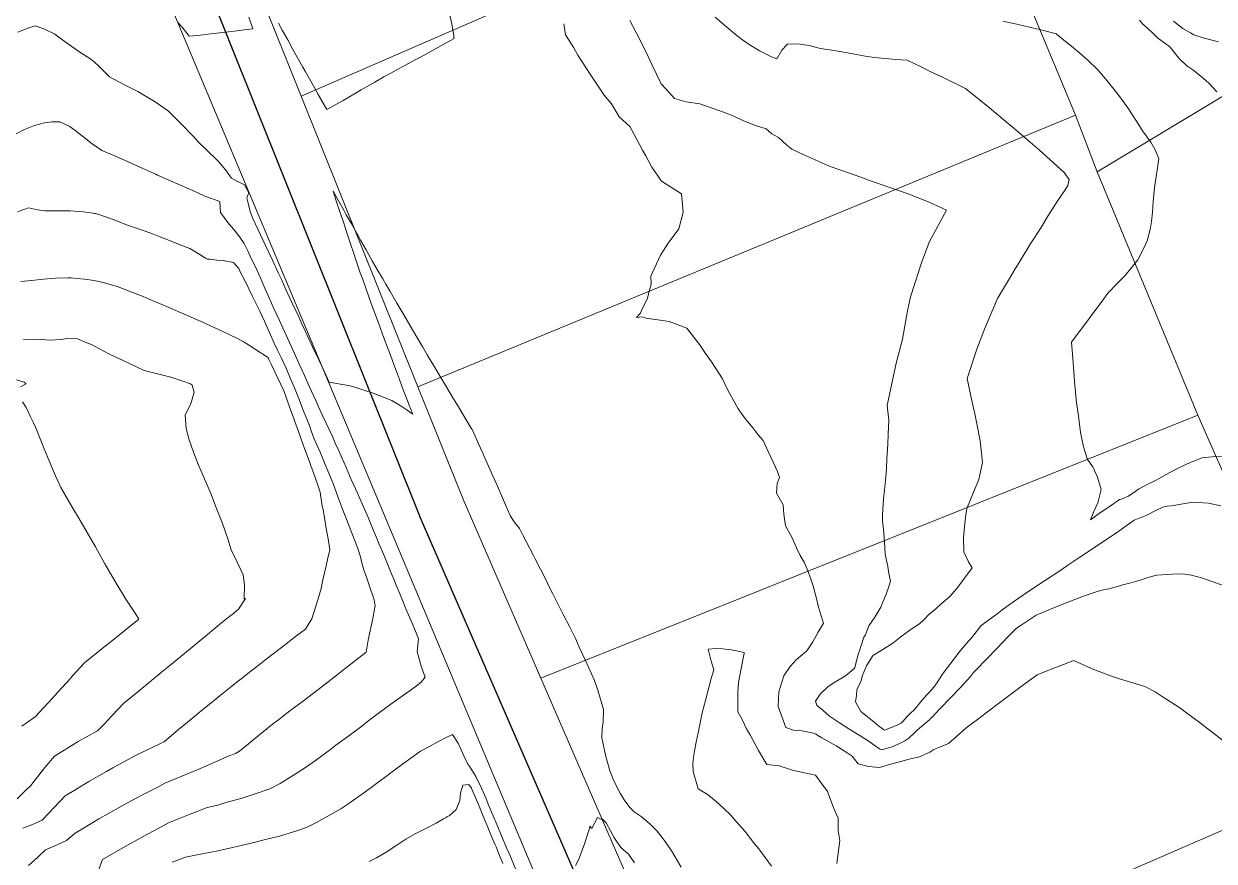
# Model space of a CAD drawing. Header units: inches. Extents: x 11351264 to 11356330, y 6702313 to 6706468.
# Drawn here: x 11352078.2 to 11352467.3, y 6704153.8 to 6704427.4 of the extents above; entities that cross this region are included whole.
import ezdxf

# ---------------------------------------------------------------- set-up
doc = ezdxf.new("R2010")
doc.units = ezdxf.units.IN
doc.header["$MEASUREMENT"] = 0
doc.layers.add('Shumate_Contours_clip1', color=7, linetype='Continuous', lineweight=0)
doc.layers.add('Shumate_Parcels_clip1', color=7, linetype='Continuous', lineweight=0)
doc.layers.add('Shumate_Streets_clip1', color=7, linetype='Continuous')

msp = doc.modelspace()

# ---------------------------------------------------------------- linework, layer by layer
at = {"layer": 'Shumate_Contours_clip1'}
for points, elevation in [([(11352217.27, 6704431.33), (11352218.08, 6704427.33), (11352218.75, 6704423.61), (11352218.8, 6704423.23), (11352218.78, 6704423.2), (11352218.75, 6704423.16), (11352218.93, 6704422.63), (11352217.65, 6704421.92), (11352215.68, 6704420.83), (11352213.73, 6704419.75), (11352211.79, 6704418.68), (11352209.83, 6704417.6), (11352207.9, 6704416.54), (11352205.95, 6704415.47), (11352203.98, 6704414.4), (11352200.74, 6704412.7), (11352198.15, 6704411.32), (11352195.91, 6704410.05), (11352192.95, 6704408.38), (11352188.43, 6704405.77), (11352186.26, 6704404.52), (11352182.55, 6704402.39), (11352177.3, 6704399.39), (11352174.47, 6704404.33), (11352172.85, 6704407.15), (11352170.72, 6704410.9), (11352170.17, 6704411.91), (11352169.46, 6704413.22), (11352166.19, 6704419.05), (11352164.46, 6704422.15), (11352162.7, 6704425.27), (11352161.51, 6704427.61)], 1430), ([(11352293.12, 6704151.78), (11352291.67, 6704154.21), (11352290.11, 6704156.87), (11352287.83, 6704160.24), (11352285.2, 6704163.62), (11352282.87, 6704165.95), (11352280, 6704168.4), (11352277.77, 6704169.86), (11352276.25, 6704171.27), (11352274.42, 6704173.88), (11352273.1, 6704175.97), (11352271.06, 6704179.99), (11352269.78, 6704183.32), (11352268.4, 6704188.43), (11352267.1, 6704194.04), (11352267.21, 6704197.09), (11352267.56, 6704199.23), (11352267.64, 6704203.29), (11352265.89, 6704209.62), (11352264.76, 6704212.78), (11352263.81, 6704215.03), (11352262.84, 6704217.15), (11352261.77, 6704219.35), (11352260.81, 6704221.46), (11352259.79, 6704223.7), (11352258.55, 6704226.54), (11352256.56, 6704230.48), (11352254.55, 6704234.43), (11352251.14, 6704241.14), (11352250.31, 6704242.82), (11352249.43, 6704244.61), (11352248.27, 6704246.89), (11352247.12, 6704249.16), (11352245.36, 6704252.57), (11352244.8, 6704253.68), (11352243.62, 6704255.96), (11352242.43, 6704258.24), (11352241.24, 6704260.51), (11352240.2, 6704262.48), (11352240.01, 6704262.77), (11352238.71, 6704264.36), (11352237.49, 6704266.22), (11352237.24, 6704266.69), (11352235.7, 6704270.24), (11352234.15, 6704273.79), (11352232.59, 6704277.34), (11352231.33, 6704280.18), (11352231.13, 6704280.63), (11352229.71, 6704283.82), (11352228.13, 6704287.36), (11352227.94, 6704287.73), (11352226.53, 6704290.9), (11352224.95, 6704294.44), (11352224.73, 6704294.83), (11352224.46, 6704295.29), (11352222.81, 6704298.02), (11352220.58, 6704301.7), (11352218.35, 6704305.38), (11352216.13, 6704309.07), (11352215.24, 6704310.56), (11352212.89, 6704314.56), (11352210.1, 6704319.24), (11352208.64, 6704321.69), (11352206.34, 6704325.58), (11352204.38, 6704328.93), (11352202.43, 6704332.28), (11352200.19, 6704336.08), (11352197.96, 6704339.89), (11352196.58, 6704342.27), (11352195.55, 6704344.06), (11352193.7, 6704347.1), (11352192.2, 6704349.72), (11352190.1, 6704353.5), (11352188.3, 6704356.7), (11352187.14, 6704358.75), (11352186.16, 6704360.49), (11352185.18, 6704362.23), (11352183.6, 6704365.03), (11352182.77, 6704366.47), (11352181.03, 6704369.58), (11352179.3, 6704372.69), (11352179.26, 6704372.75), (11352179.28, 6704372.69), (11352180.36, 6704369.5), (11352181.44, 6704366.3), (11352181.96, 6704364.72), (11352182.78, 6704362.27), (11352183.94, 6704358.8), (11352185.13, 6704355.17), (11352185.86, 6704352.97), (11352186.85, 6704350), (11352188.18, 6704346.05), (11352188.99, 6704343.83), (11352189.88, 6704341.38), (11352191.01, 6704338.16), (11352192.24, 6704334.81), (11352193.15, 6704332.31), (11352194.76, 6704327.81), (11352195.87, 6704324.82), (11352197.26, 6704321.11), (11352198.14, 6704318.77), (11352199.02, 6704316.43), (11352200.34, 6704312.94), (11352200.98, 6704311.19), (11352201.83, 6704308.96), (11352202.67, 6704306.74), (11352203.52, 6704304.51), (11352204.29, 6704302.5), (11352204.38, 6704302.28), (11352205.32, 6704299.82), (11352203.2, 6704301.32), (11352201.19, 6704302.65), (11352198.54, 6704304.27), (11352194.41, 6704305.99), (11352192.39, 6704306.68), (11352189.36, 6704307.67), (11352187.43, 6704308.34), (11352184.91, 6704309.06), (11352178.06, 6704310.33), (11352176.38, 6704313.88), (11352174.6, 6704317.65), (11352172.62, 6704321.85), (11352172.08, 6704323), (11352171.43, 6704324.44), (11352170.17, 6704327.11), (11352169.03, 6704329.56), (11352168.07, 6704331.6), (11352165.97, 6704336.09), (11352163.88, 6704340.58), (11352163.17, 6704342.12), (11352162.39, 6704343.84), (11352161.39, 6704345.98), (11352159.45, 6704350.15), (11352157.21, 6704354.95), (11352154.68, 6704360.31), (11352153.07, 6704363.74), (11352152.16, 6704366.11), (11352151.51, 6704368.78), (11352151.13, 6704370.56), (11352151.81, 6704372.19), (11352150.39, 6704374.78), (11352148.13, 6704375.87), (11352148.02, 6704375.9), (11352146.06, 6704377.01), (11352144.11, 6704379.73), (11352141.81, 6704382.45), (11352137.71, 6704386.46), (11352135.46, 6704388.6), (11352133.68, 6704390.62), (11352129.43, 6704394.9), (11352125.48, 6704398.83), (11352121.11, 6704401.91), (11352115.54, 6704405.3), (11352110.86, 6704407.6), (11352106.19, 6704410.11), (11352104.16, 6704412.15), (11352102.4, 6704413.85), (11352100.48, 6704415.68), (11352096.24, 6704418.34), (11352093.15, 6704420.53), (11352090.99, 6704422), (11352088.38, 6704423.96), (11352084.74, 6704425.71), (11352081.92, 6704426.76), (11352079.86, 6704426.05), (11352076.22, 6704424.71)], 1428), ([(11352151.79, 6704429.62), (11352153.02, 6704425.78), (11352150.21, 6704425.43), (11352147.84, 6704425.13), (11352144.27, 6704424.69), (11352138.38, 6704423.98), (11352135.14, 6704423.61), (11352132.22, 6704423.36), (11352129.97, 6704426.34), (11352128.57, 6704427.79)], 1430), ([(11352254.75, 6704427.4), (11352255.32, 6704423.82), (11352257.98, 6704419.58), (11352259.34, 6704417.16), (11352263.33, 6704410.9), (11352267.9, 6704404.09), (11352270.27, 6704401.22), (11352272.8, 6704397.01), (11352276.34, 6704393.85), (11352277.61, 6704391.44), (11352280.43, 6704386.11), (11352281.52, 6704384.24), (11352283.51, 6704380.54), (11352286.67, 6704375.96), (11352293.19, 6704371.81), (11352293.74, 6704365.84), (11352292.27, 6704360.41), (11352288.87, 6704355.74), (11352286.34, 6704351.81), (11352283.16, 6704344.96), (11352283.3, 6704342.36), (11352282.64, 6704339.9), (11352281.93, 6704337.44), (11352280.35, 6704334.28), (11352279.84, 6704332.81), (11352278.46, 6704331.46), (11352280.42, 6704331.6), (11352281.5, 6704331.2), (11352286.94, 6704330.47), (11352289.11, 6704330.08), (11352291.78, 6704329.18), (11352294.91, 6704327.96), (11352299.11, 6704322.57), (11352301.07, 6704319.67), (11352303.02, 6704316.93), (11352306.6, 6704311.41), (11352308.38, 6704307.64), (11352311.58, 6704301.76), (11352313.2, 6704299.46), (11352314.89, 6704297.34), (11352316.58, 6704295.25), (11352317.95, 6704293.57), (11352318.25, 6704293.08), (11352319.84, 6704291.25), (11352321.5, 6704287.7), (11352323.27, 6704283.93), (11352324.53, 6704281.09), (11352325.22, 6704279.18), (11352324.49, 6704277.19), (11352324.28, 6704274), (11352326.44, 6704270.21), (11352326.66, 6704267.18), (11352327.19, 6704263.41), (11352329.31, 6704259.46), (11352330.75, 6704256.16), (11352331.99, 6704253.69), (11352333.24, 6704251.51), (11352334.54, 6704248.48), (11352336.13, 6704244.03), (11352337.22, 6704240.1), (11352338, 6704236.81), (11352338.64, 6704234.65), (11352339.62, 6704231.57), (11352337.96, 6704228.82), (11352337.78, 6704228.51), (11352337.75, 6704228.42), (11352336.16, 6704225.43), (11352334.14, 6704222.49), (11352332.08, 6704220.73), (11352330.72, 6704219.52), (11352328.72, 6704217.35), (11352326.62, 6704214.33), (11352325.03, 6704209.09), (11352324.76, 6704204.35), (11352327.27, 6704197.43), (11352329.77, 6704196.56), (11352332.63, 6704196.4), (11352336.37, 6704195.56), (11352337.23, 6704195.24), (11352337.78, 6704194.84), (11352339.1, 6704194.05), (11352343.76, 6704191.46), (11352346.39, 6704189.88), (11352348.99, 6704188.11), (11352350.93, 6704185.57), (11352354.34, 6704184.71), (11352357.92, 6704184.41), (11352361.18, 6704185.32), (11352364.84, 6704186.34), (11352367.55, 6704187.11), (11352371.03, 6704187.91), (11352374.33, 6704189.45), (11352375.69, 6704190.22), (11352377.84, 6704191.09), (11352380.51, 6704192.28), (11352383.03, 6704194.55), (11352386.28, 6704197.38), (11352389.89, 6704200.06), (11352392.73, 6704202.23), (11352397.71, 6704205.96), (11352405.48, 6704211.88), (11352409.42, 6704214.69), (11352414.59, 6704216.78), (11352418.96, 6704218.42), (11352421.3, 6704219.3), (11352427.93, 6704216.42), (11352433.74, 6704214.24), (11352436.67, 6704213.28), (11352440.72, 6704212.03), (11352444.67, 6704210.84), (11352448, 6704209.12), (11352450.67, 6704207.38), (11352455.71, 6704204.1), (11352462.86, 6704198.89), (11352471.46, 6704192.28)], 1428), ([(11352276.33, 6704428.53), (11352278.33, 6704424.56), (11352281.65, 6704418.16), (11352283.58, 6704413.89), (11352285.03, 6704410.9), (11352286.53, 6704407.83), (11352288.02, 6704406.11), (11352290.94, 6704402.96), (11352294.67, 6704401.89), (11352299.18, 6704401.26), (11352305.69, 6704399.01), (11352310.03, 6704397.33), (11352313.5, 6704395.74), (11352317.36, 6704394.17), (11352320.83, 6704393.1), (11352322.75, 6704391.43), (11352324.87, 6704390.2), (11352327.59, 6704387.74), (11352329.22, 6704386.43), (11352333, 6704384.71), (11352341.83, 6704380.82), (11352350.29, 6704377.82), (11352355.24, 6704376), (11352366.97, 6704372), (11352374.17, 6704369.12), (11352379.85, 6704366.51), (11352374.24, 6704356.26), (11352371.74, 6704349.62), (11352368.04, 6704338.19), (11352367.08, 6704333.61), (11352365.46, 6704324.32), (11352363.3, 6704316.46), (11352360.45, 6704302.63), (11352360.94, 6704297.9), (11352360.7, 6704293.33), (11352360.6, 6704290.01), (11352360.29, 6704285.15), (11352360.15, 6704282.2), (11352359.98, 6704279.38), (11352359.54, 6704274.98), (11352359.26, 6704272.22), (11352358.89, 6704267.08), (11352358.88, 6704265.07), (11352359.28, 6704261.05), (11352359.64, 6704256.2), (11352359.76, 6704254.14), (11352360.58, 6704250.06), (11352360.97, 6704247.74), (11352361.49, 6704245.23), (11352360.9, 6704243.24), (11352360.19, 6704241.31), (11352358.38, 6704236.77), (11352356.38, 6704233.52), (11352354.46, 6704230.67), (11352353.37, 6704227.73), (11352352.73, 6704226.93), (11352351.87, 6704224.28), (11352351.33, 6704222.52), (11352351.04, 6704221.69), (11352350.44, 6704219.34), (11352349.91, 6704217.36), (11352349.86, 6704217.05), (11352349.79, 6704216.95), (11352349.44, 6704216.52), (11352346.78, 6704214.29), (11352343.34, 6704212.27), (11352341.13, 6704210.84), (11352338.46, 6704208.36), (11352337.03, 6704206.05), (11352337.44, 6704204.73), (11352337.72, 6704204.42), (11352339.44, 6704203.01), (11352341.52, 6704201.18), (11352344.84, 6704198.96), (11352347.92, 6704197.07), (11352351.22, 6704194.97), (11352354.2, 6704193.06), (11352357.93, 6704190.49), (11352358.7, 6704190.19), (11352362.06, 6704191.15), (11352364.2, 6704192.13), (11352366.16, 6704193.13), (11352367.53, 6704194.02), (11352369.4, 6704195.83), (11352370.08, 6704196.48), (11352372.49, 6704198.53), (11352374.24, 6704200), (11352374.62, 6704200.36), (11352375.18, 6704200.97), (11352376.15, 6704201.95), (11352377.77, 6704203.66), (11352381.12, 6704207.13), (11352384.24, 6704210.43), (11352387.64, 6704214.18), (11352388.65, 6704215.42), (11352389.36, 6704216.22), (11352392.88, 6704219.8), (11352396.39, 6704223.41), (11352399.89, 6704227.05), (11352402.47, 6704229.65), (11352403.36, 6704230.33), (11352404.2, 6704230.95), (11352409.13, 6704234.16), (11352414, 6704236.2), (11352417.06, 6704237.4), (11352419.43, 6704238.37), (11352424.88, 6704240.47), (11352428.4, 6704241.71), (11352430.61, 6704242.29), (11352432.89, 6704242.8), (11352436.47, 6704243.76), (11352437.82, 6704244.21), (11352439.32, 6704244.5), (11352441.56, 6704245.15), (11352443.51, 6704245.74), (11352445.62, 6704246.46), (11352448.56, 6704247.21), (11352451.98, 6704247.5), (11352455.38, 6704247.7), (11352457.68, 6704247.53), (11352459.91, 6704247.19), (11352463.11, 6704246.34), (11352466.64, 6704245.21), (11352470.25, 6704243.83)], 1426), ([(11352304.17, 6704429.62), (11352308.64, 6704425.76), (11352310.2, 6704424.4), (11352312.33, 6704422.73), (11352314.96, 6704420.84), (11352318.69, 6704418.55), (11352322.59, 6704416.66), (11352324.35, 6704415.94), (11352325.93, 6704418.81), (11352327.66, 6704420.55), (11352327.88, 6704420.7), (11352331.22, 6704420.89), (11352334.87, 6704420.28), (11352338.66, 6704419.36), (11352343.77, 6704418.55), (11352349.84, 6704417.51), (11352353.25, 6704416.85), (11352356.22, 6704416.39), (11352363.24, 6704415.79), (11352366.96, 6704415.48), (11352371.55, 6704413.3), (11352374.28, 6704411.97), (11352378.76, 6704409.82), (11352385.97, 6704406.28), (11352393.91, 6704399.91), (11352398, 6704396.49), (11352401.83, 6704393.32), (11352410.24, 6704386.09), (11352418.28, 6704378.77), (11352419.86, 6704376.57), (11352419.45, 6704374.54), (11352418.54, 6704373.16), (11352416.01, 6704369.39), (11352412.97, 6704364.57), (11352410.55, 6704360.49), (11352407.4, 6704355.73), (11352403.88, 6704350), (11352401.88, 6704346.8), (11352400.36, 6704344.14), (11352396.47, 6704337.61), (11352392.18, 6704327.64), (11352389.7, 6704321.09), (11352386.59, 6704311.49), (11352388.03, 6704304.71), (11352389.09, 6704299.96), (11352389.71, 6704296.65), (11352390.78, 6704291.14), (11352391.24, 6704287.07), (11352391.6, 6704284.07), (11352390.4, 6704278.52), (11352388.6, 6704274.38), (11352386.47, 6704269.03), (11352386.08, 6704266.95), (11352385.8, 6704264.07), (11352385.33, 6704259.52), (11352385.52, 6704254.83), (11352387.04, 6704251.63), (11352388.22, 6704249.63), (11352385.71, 6704246.24), (11352383.19, 6704242.91), (11352380.74, 6704240.13), (11352377.96, 6704237.77), (11352376.37, 6704236.28), (11352374.04, 6704234.35), (11352372.5, 6704232.78), (11352370.93, 6704231.32), (11352368.6, 6704229.78), (11352365.04, 6704227.19), (11352362.28, 6704225.06), (11352359.01, 6704222.94), (11352355.9, 6704221.12), (11352355.77, 6704220.99), (11352355.71, 6704220.89), (11352355.66, 6704220.81), (11352353.62, 6704217.61), (11352353.55, 6704217.42), (11352352.22, 6704214.22), (11352351.83, 6704212.39), (11352350.45, 6704209.89), (11352350.42, 6704207.88), (11352350.01, 6704205.84), (11352351.85, 6704202.67), (11352355.47, 6704199.75), (11352357.57, 6704198.01), (11352359.22, 6704196.77), (11352359.57, 6704196.64), (11352360.04, 6704196.79), (11352363.73, 6704198.2), (11352364.99, 6704198.93), (11352365.42, 6704199.31), (11352367.18, 6704201.3), (11352367.81, 6704201.88), (11352369.46, 6704203.43), (11352371.77, 6704206.25), (11352373.43, 6704208.18), (11352375.19, 6704210.14), (11352375.74, 6704210.81), (11352375.98, 6704211.13), (11352377.18, 6704212.82), (11352378.39, 6704214.82), (11352380.13, 6704217.11), (11352382.27, 6704219.89), (11352383.83, 6704221.92), (11352386.23, 6704224.77), (11352388.11, 6704226.84), (11352389.56, 6704228.86), (11352391, 6704230.65), (11352394.43, 6704233.22), (11352396.21, 6704234.51), (11352397.91, 6704235.78), (11352399.54, 6704236.96), (11352402.9, 6704239.36), (11352407.32, 6704242.46), (11352411.81, 6704245.38), (11352417.14, 6704248.91), (11352419.8, 6704250.72), (11352423.06, 6704252.93), (11352426.82, 6704255.42), (11352429.6, 6704257.26), (11352432.75, 6704259.37), (11352436.16, 6704261.63), (11352438.56, 6704263.34), (11352441.18, 6704265.17), (11352443.34, 6704266.04), (11352444, 6704266.35), (11352445.28, 6704266.87), (11352448.46, 6704268.45), (11352450.49, 6704269.45), (11352451.94, 6704269.79), (11352453.33, 6704269.92), (11352456.46, 6704270.42), (11352460.33, 6704271.11), (11352465.4, 6704270.71), (11352469.47, 6704269.89)], 1424), ([(11352398.25, 6704428.23), (11352402.82, 6704427.26), (11352407.37, 6704426.24), (11352410.2, 6704425.51), (11352411.54, 6704425.23), (11352412.81, 6704424.89), (11352415.62, 6704424.13), (11352418.71, 6704421.64), (11352420.7, 6704420.07), (11352424.15, 6704417.19), (11352426.1, 6704415.42), (11352429.3, 6704412.32), (11352431.77, 6704409.41), (11352433.64, 6704407.17), (11352435.42, 6704404.9), (11352437.46, 6704402.23), (11352439.11, 6704399.89), (11352440.69, 6704397.42), (11352442.41, 6704394.76), (11352443.84, 6704392.47), (11352446.55, 6704388.69), (11352447.87, 6704386.42), (11352449.16, 6704383.42), (11352448.79, 6704380.38), (11352448.45, 6704378.19), (11352447.79, 6704373.88), (11352447.38, 6704369.39), (11352447.1, 6704365.88), (11352446.78, 6704362.79), (11352446.35, 6704360.18), (11352445.44, 6704356.43), (11352444.48, 6704354.52), (11352442.29, 6704350.32), (11352440.65, 6704348.07), (11352438.03, 6704344.98), (11352435.72, 6704342.66), (11352432.58, 6704339.35), (11352431.24, 6704337.56), (11352426.78, 6704331.58), (11352420.62, 6704323.38), (11352421.19, 6704316.76), (11352421.61, 6704310.55), (11352422.31, 6704303.54), (11352422.92, 6704299.25), (11352423.21, 6704297.34), (11352423.4, 6704295.73), (11352423.61, 6704293.87), (11352424.59, 6704289.18), (11352425.85, 6704284.99), (11352427.67, 6704282.68), (11352429.21, 6704279.28), (11352430.31, 6704275.21), (11352429.81, 6704273.04), (11352429.27, 6704270.84), (11352427.97, 6704268.08), (11352426.82, 6704265.35), (11352430.18, 6704267.68), (11352432.95, 6704269.59), (11352436.37, 6704271.94), (11352437.03, 6704272.09), (11352439.27, 6704273.08), (11352442.61, 6704275.38), (11352445.41, 6704276.81), (11352448.38, 6704278.33), (11352451.57, 6704280.17), (11352454.48, 6704281.65), (11352458.25, 6704283.51), (11352460.85, 6704284.56), (11352463.32, 6704285.54), (11352466.61, 6704285.93), (11352469.74, 6704285.97)], 1422), ([(11352442.86, 6704428.6), (11352443.85, 6704427.36), (11352445.68, 6704425.72), (11352447.3, 6704424.29), (11352448.73, 6704422.81), (11352451.65, 6704420.77), (11352452.29, 6704420.31), (11352452.86, 6704419.74), (11352455.73, 6704416.17), (11352458.33, 6704413.7), (11352460.33, 6704412.31), (11352462.93, 6704410.26), (11352465.55, 6704407.98), (11352468.15, 6704405.19)], 1420), ([(11352454.04, 6704428.22), (11352457.1, 6704425.9), (11352459.51, 6704424.46), (11352460.63, 6704423.75), (11352464.06, 6704422.67), (11352468.67, 6704421.49)], 1418), ([(11352100.86, 6704145.97), (11352103.94, 6704154.3), (11352111.38, 6704158.55), (11352116.44, 6704161.39), (11352118.45, 6704162.5), (11352120.91, 6704163.81), (11352125.54, 6704166.31), (11352132.04, 6704168.88), (11352138.14, 6704171.32), (11352141.58, 6704172.13), (11352144.24, 6704172.94), (11352146.35, 6704173.48), (11352149.61, 6704174.39), (11352153.48, 6704175.67), (11352158.66, 6704177.38), (11352162.04, 6704179.2), (11352165.21, 6704181.16), (11352168.49, 6704183.16), (11352170.28, 6704184.44), (11352173.57, 6704186.65), (11352176.01, 6704188.5), (11352177.99, 6704189.98), (11352180.22, 6704191.65), (11352182.46, 6704193.31), (11352184.45, 6704194.79), (11352186.91, 6704196.64), (11352188.66, 6704197.94), (11352190.52, 6704199.42), (11352194.95, 6704202.68), (11352197.78, 6704204.74), (11352199.43, 6704205.93), (11352203.39, 6704208.82), (11352206.09, 6704210.78), (11352208.02, 6704212.2), (11352209.39, 6704213.91), (11352208.05, 6704217.54), (11352206.82, 6704222.21), (11352207.26, 6704226.41), (11352206.28, 6704228.89), (11352205.03, 6704231.77), (11352203.92, 6704234.28), (11352203.1, 6704236.28), (11352201.89, 6704239.24), (11352201.1, 6704241.19), (11352199.97, 6704243.97), (11352199.19, 6704245.88), (11352198.12, 6704248.49), (11352196.64, 6704251.98), (11352195.86, 6704253.86), (11352194.31, 6704257.55), (11352193.49, 6704259.52), (11352192.45, 6704262.03), (11352190.83, 6704265.88), (11352188.86, 6704270.56), (11352187.25, 6704274.05), (11352185.2, 6704278.55), (11352183.56, 6704282.38), (11352181.32, 6704287.63), (11352180.04, 6704290.42), (11352179.1, 6704292.5), (11352178.02, 6704294.83), (11352175.99, 6704299.21), (11352174.59, 6704302.27), (11352173.75, 6704304.1), (11352171.38, 6704309.23), (11352169.91, 6704312.48), (11352168.43, 6704315.73), (11352166.65, 6704319.67), (11352165.04, 6704323.25), (11352163.43, 6704326.82), (11352161.81, 6704330.4), (11352160.94, 6704332.35), (11352159.99, 6704334.41), (11352158.43, 6704337.89), (11352157.05, 6704340.97), (11352155.42, 6704344.62), (11352153.83, 6704348.18), (11352153.71, 6704348.43), (11352152.57, 6704350.75), (11352151.4, 6704353.2), (11352150.19, 6704355.59), (11352148.8, 6704357.72), (11352147.3, 6704359.59), (11352144.88, 6704362.52), (11352142.5, 6704365.71), (11352142.28, 6704369.33), (11352137.41, 6704371.11), (11352133.41, 6704372.91), (11352131.39, 6704373.8), (11352129.4, 6704374.68), (11352125.39, 6704376.45), (11352121.96, 6704377.97), (11352121.38, 6704378.24), (11352118.85, 6704379.36), (11352116.89, 6704380.23), (11352112.32, 6704382.25), (11352108.14, 6704384.11), (11352103.73, 6704386.04), (11352103.28, 6704386.28), (11352100.55, 6704388.21), (11352096.87, 6704391.07), (11352095.01, 6704392.51), (11352093.23, 6704393.84), (11352089.97, 6704395.39), (11352087.44, 6704395.34), (11352084.99, 6704395.06), (11352081.74, 6704394.19), (11352078.46, 6704392.88), (11352075.7, 6704391.43)], 1426), ([(11352079.74, 6704152.33), (11352082.85, 6704155.13), (11352085.26, 6704157.45), (11352089.16, 6704159.08), (11352092.13, 6704160.53), (11352094.98, 6704162.97), (11352100.47, 6704166.21), (11352102.76, 6704167.59), (11352105.87, 6704169.34), (11352110.14, 6704171.73), (11352113.55, 6704173.58), (11352117.23, 6704175.56), (11352121.55, 6704177.77), (11352124.33, 6704179.23), (11352129.85, 6704181.52), (11352135.37, 6704183.85), (11352137.97, 6704184.99), (11352140.89, 6704186.24), (11352145.51, 6704188.3), (11352146.28, 6704188.54), (11352147.37, 6704188.92), (11352148.74, 6704189.74), (11352150.47, 6704191.16), (11352153.48, 6704193.62), (11352156.48, 6704196.07), (11352159.49, 6704198.51), (11352161.88, 6704200.33), (11352164.75, 6704202.54), (11352170.02, 6704206.55), (11352175.29, 6704210.57), (11352180.12, 6704214.25), (11352180.53, 6704214.57), (11352180.69, 6704214.69), (11352182.84, 6704216.36), (11352185.26, 6704218.28), (11352187.67, 6704220.2), (11352190.09, 6704222.12), (11352190.81, 6704225.96), (11352191.24, 6704228.05), (11352191.92, 6704231.55), (11352192.36, 6704233.69), (11352193.11, 6704237.17), (11352192.76, 6704239.15), (11352192.43, 6704240.15), (11352191.43, 6704242.97), (11352190.42, 6704245.97), (11352189.4, 6704248.95), (11352188.74, 6704251.27), (11352188.22, 6704253.22), (11352187.35, 6704255.91), (11352186.57, 6704258.22), (11352184.37, 6704263.81), (11352183.57, 6704265.88), (11352182.74, 6704267.95), (11352181, 6704272.62), (11352179.41, 6704276.89), (11352177.91, 6704280.58), (11352176.76, 6704283.37), (11352175.17, 6704287.26), (11352174.03, 6704289.82), (11352173.06, 6704291.97), (11352172.1, 6704294.35), (11352171.57, 6704296.18), (11352169.55, 6704301.17), (11352168, 6704305.2), (11352166.43, 6704308.95), (11352165.42, 6704311.35), (11352163.93, 6704314.85), (11352162.3, 6704318.32), (11352161.18, 6704320.75), (11352160.1, 6704323.06), (11352158.45, 6704326.73), (11352156.87, 6704330.23), (11352155.32, 6704333.46), (11352154.02, 6704336.14), (11352152.91, 6704338.48), (11352151.78, 6704340.77), (11352150.65, 6704343.06), (11352148.83, 6704346.62), (11352148.52, 6704347.42), (11352146.8, 6704349.37), (11352143.33, 6704350.02), (11352141.32, 6704350.17), (11352139.1, 6704350.49), (11352138.21, 6704350.51), (11352137.59, 6704350.85), (11352135.23, 6704352.32), (11352132.46, 6704354.02), (11352129.35, 6704355.22), (11352126.37, 6704356.39), (11352122.44, 6704357.95), (11352120.23, 6704358.8), (11352118.19, 6704359.55), (11352114.73, 6704360.73), (11352111.75, 6704361.73), (11352107.73, 6704363.37), (11352102.77, 6704365.11), (11352101.67, 6704365.37), (11352101.33, 6704365.44), (11352100.9, 6704365.52), (11352097.69, 6704365.97), (11352093.4, 6704366.28), (11352089.23, 6704366.32), (11352085.09, 6704366.24), (11352082.68, 6704366.6), (11352079.8, 6704367.25), (11352076.13, 6704366.01)], 1424), ([(11352077.95, 6704164.6), (11352080.8, 6704165.65), (11352084.24, 6704167.2), (11352088.13, 6704171.28), (11352091.7, 6704175.18), (11352095.2, 6704177.24), (11352099.47, 6704179.84), (11352105.29, 6704183.07), (11352107.32, 6704184.24), (11352115.2, 6704188.49), (11352122.41, 6704192.01), (11352123.1, 6704192.36), (11352124.04, 6704192.77), (11352128.83, 6704196.82), (11352134.61, 6704201.61), (11352136.18, 6704202.9), (11352140.39, 6704206.32), (11352142.4, 6704207.94), (11352146.18, 6704210.97), (11352147.38, 6704211.94), (11352149.21, 6704213.38), (11352152.42, 6704215.91), (11352155.21, 6704218.07), (11352157.4, 6704219.78), (11352162.4, 6704223.64), (11352167.41, 6704227.49), (11352170.24, 6704229.64), (11352172.4, 6704232.92), (11352174.28, 6704239.14), (11352175.37, 6704242.93), (11352175.92, 6704245.69), (11352176.47, 6704248.03), (11352176.99, 6704250.33), (11352177.5, 6704252.36), (11352178.26, 6704255.57), (11352177.68, 6704259.06), (11352177.06, 6704262.53), (11352176.47, 6704266.02), (11352176.02, 6704268.74), (11352175.74, 6704269.77), (11352175.11, 6704274.36), (11352174.42, 6704276.35), (11352173.42, 6704279.19), (11352172.37, 6704282.19), (11352172.07, 6704282.95), (11352171.77, 6704283.68), (11352169.97, 6704288.63), (11352168.83, 6704291.73), (11352167.74, 6704294.82), (11352167.57, 6704295.38), (11352167.25, 6704296.24), (11352165.53, 6704301), (11352164.4, 6704304.1), (11352163.27, 6704307.2), (11352162.28, 6704309.56), (11352161.28, 6704311.62), (11352160.29, 6704313.69), (11352159.3, 6704315.75), (11352158.35, 6704317.72), (11352158.06, 6704318.31), (11352154.31, 6704320.75), (11352152.16, 6704322.13), (11352150.02, 6704323.52), (11352148.09, 6704324.55), (11352145.94, 6704325.6), (11352142.82, 6704327.11), (11352139.41, 6704328.61), (11352136.2, 6704330.17), (11352131.34, 6704332.22), (11352125.38, 6704334.81), (11352119.2, 6704337.4), (11352117.2, 6704338.26), (11352112.33, 6704340.16), (11352108.85, 6704341.54), (11352106.43, 6704342.23), (11352104.26, 6704342.82), (11352101.68, 6704343.43), (11352099.03, 6704343.88), (11352094.58, 6704344.31), (11352093.65, 6704344.41), (11352093.13, 6704344.39), (11352092.68, 6704344.4), (11352088.62, 6704344.27), (11352084.67, 6704343.93), (11352080.73, 6704343.54), (11352077.27, 6704343.24)], 1422), ([(11352076.03, 6704174.13), (11352078.7, 6704176.81), (11352080.53, 6704178.54), (11352081.94, 6704180.35), (11352085.04, 6704184.4), (11352088.23, 6704188.08), (11352095.98, 6704192.85), (11352102.31, 6704196.35), (11352104.59, 6704198.7), (11352107.03, 6704201.23), (11352110.94, 6704205.36), (11352113.79, 6704207.71), (11352115.48, 6704209.14), (11352119.99, 6704212.84), (11352123.1, 6704215.39), (11352124.74, 6704216.74), (11352129.56, 6704220.69), (11352135.05, 6704225.19), (11352137.59, 6704227.29), (11352141, 6704230.12), (11352142.88, 6704231.66), (11352146.12, 6704234.27), (11352146.26, 6704234.33), (11352148.44, 6704236.18), (11352150.64, 6704239.66), (11352150.23, 6704239.44), (11352150.4, 6704244.07), (11352149.93, 6704247.31), (11352147.95, 6704251.44), (11352145.97, 6704255.47), (11352144.94, 6704259.1), (11352143.11, 6704264.08), (11352141.25, 6704269.03), (11352139.31, 6704273.9), (11352137.28, 6704278.69), (11352135.34, 6704283.16), (11352133.63, 6704287.46), (11352132.28, 6704291.46), (11352131.31, 6704295.16), (11352130.95, 6704299.6), (11352132.76, 6704303.23), (11352133.88, 6704307.04), (11352133.29, 6704309.31), (11352132.7, 6704309.74), (11352130.24, 6704310.63), (11352126.26, 6704311.91), (11352121.88, 6704312.99), (11352117.54, 6704314.1), (11352110.64, 6704317.34), (11352106.26, 6704319.47), (11352102.98, 6704321.22), (11352100.3, 6704322.58), (11352098.22, 6704323.42), (11352095.73, 6704324.51), (11352092.59, 6704324.6), (11352090.18, 6704324.24), (11352086.88, 6704324.01), (11352084.15, 6704324.27), (11352080.93, 6704324.31), (11352078.15, 6704324.21)], 1420), ([(11352077.18, 6704308.74), (11352078.99, 6704309.76), (11352078.38, 6704310.33), (11352075.84, 6704311.05)], 1418), ([(11352077.6, 6704197.93), (11352079.43, 6704199.16), (11352081.92, 6704200.96), (11352086.32, 6704205.64), (11352090.42, 6704210.17), (11352092.37, 6704212.32), (11352094.21, 6704214.42), (11352098.09, 6704218.59), (11352102.67, 6704222.33), (11352104.36, 6704223.68), (11352107.28, 6704226.05), (11352111.91, 6704229.74), (11352115.86, 6704232.84), (11352114.65, 6704234.77), (11352111.59, 6704239.43), (11352108.1, 6704245.18), (11352104.7, 6704250.9), (11352101.65, 6704256.5), (11352096.2, 6704265.88), (11352094.4, 6704268.89), (11352090.34, 6704275.93), (11352088.56, 6704279.73), (11352087.22, 6704282.74), (11352085.92, 6704285.94), (11352084.9, 6704288.5), (11352083.59, 6704291.84), (11352082.13, 6704295.4), (11352081.27, 6704297.26), (11352080.4, 6704298.99), (11352078.98, 6704302.07), (11352077.77, 6704303.89)], 1418), ([(11352322.6, 6704152.19), (11352318.44, 6704157.86), (11352317.05, 6704159.48), (11352313.95, 6704163.53), (11352310.93, 6704166.82), (11352309.23, 6704168.92), (11352305.39, 6704172.51), (11352301.87, 6704175.49), (11352298.6, 6704177.37), (11352296.98, 6704183.05), (11352296.89, 6704185.77), (11352297.29, 6704189.25), (11352297.93, 6704192.69), (11352298.59, 6704195.74), (11352299.42, 6704199.58), (11352299.94, 6704202.23), (11352301.12, 6704206.77), (11352302.09, 6704210.49), (11352302.9, 6704213.46), (11352303.72, 6704216.3), (11352302.87, 6704219.09), (11352301.91, 6704223.01), (11352304.46, 6704223.26), (11352306.72, 6704223.17), (11352309.45, 6704222.87), (11352312.3, 6704222.3), (11352313.8, 6704221.91), (11352313.72, 6704221.73), (11352312.61, 6704216.18), (11352311.86, 6704212.14), (11352311.65, 6704209.05), (11352311.61, 6704205.92), (11352311.58, 6704202.58), (11352313.16, 6704199.81), (11352314.47, 6704197.06), (11352315.72, 6704194.84), (11352318.34, 6704190), (11352321.1, 6704185.42), (11352325.07, 6704184.92), (11352329.5, 6704183.55), (11352332.85, 6704182.81), (11352336.97, 6704181.92), (11352340.93, 6704176.59), (11352342.97, 6704171.02), (11352344.36, 6704167.88), (11352344.39, 6704163.81), (11352344.89, 6704160.51), (11352343.98, 6704152.97)], 1430), ([(11352126.75, 6704153.42), (11352131.11, 6704155.12), (11352137.02, 6704156.3), (11352141.65, 6704157.21), (11352146.42, 6704158.3), (11352152.13, 6704159.58), (11352157.6, 6704160.92), (11352161.84, 6704161.9), (11352167.83, 6704163.83), (11352170.87, 6704164.91), (11352173.86, 6704166.39), (11352181.88, 6704170.91), (11352184.13, 6704172.39), (11352189.72, 6704176.33), (11352191.75, 6704177.85), (11352199.08, 6704183.34), (11352202.41, 6704185.86), (11352204.7, 6704187.46), (11352207.9, 6704189.7), (11352210.57, 6704191.15), (11352213.73, 6704192.9), (11352216.31, 6704194.16), (11352218.34, 6704195.18), (11352220.14, 6704192.32), (11352221.17, 6704190.12), (11352222.05, 6704188.19), (11352223.4, 6704185.52), (11352224.04, 6704184.59), (11352225.92, 6704181.48), (11352226.47, 6704180.25), (11352227.42, 6704178.67), (11352229.2, 6704174.46), (11352230.02, 6704172.44), (11352231.29, 6704169.37), (11352233.14, 6704165.02), (11352234.16, 6704162.59), (11352236.03, 6704158.18), (11352237.03, 6704155.8), (11352238.93, 6704151.32)], 1428), ([(11352191.05, 6704153.65), (11352193.5, 6704154.9), (11352196.65, 6704156.72), (11352199.83, 6704158.76), (11352203.04, 6704160.98), (11352206.35, 6704162.78), (11352209.65, 6704164.48), (11352212.95, 6704166.23), (11352215.36, 6704167.57), (11352216.25, 6704168.1), (11352216.51, 6704168.24), (11352216.74, 6704168.42), (11352217.3, 6704168.61), (11352219.55, 6704170.69), (11352220.7, 6704173.6), (11352220.9, 6704176.02), (11352221.76, 6704178.67), (11352223.64, 6704178.89), (11352224.59, 6704177.66), (11352224.71, 6704177.31), (11352225.75, 6704174.83), (11352227.02, 6704171.75), (11352228.29, 6704168.69), (11352229.56, 6704165.62), (11352229.87, 6704164.9), (11352230.89, 6704162.43), (11352232.18, 6704159.36), (11352232.56, 6704158.46), (11352233.52, 6704156.14), (11352234.81, 6704153.05)], 1430), ([(11352277.82, 6704153.22), (11352275.81, 6704156.04), (11352273.33, 6704158.22), (11352271.12, 6704161.68), (11352269.98, 6704163.7), (11352268.6, 6704166.3), (11352267.32, 6704167.46), (11352266.76, 6704167.46), (11352265.76, 6704168.03), (11352263.87, 6704164.49), (11352263.23, 6704165.19), (11352262.85, 6704163.72), (11352262.66, 6704163.19), (11352261.39, 6704159.13), (11352260.52, 6704156.81), (11352259.58, 6704154.49), (11352258.52, 6704152.32)], 1426)]:
    msp.add_lwpolyline(points, dxfattribs=dict(at, elevation=elevation))
at = {"layer": 'Shumate_Parcels_clip1'}
msp.add_lwpolyline([(11351264.41, 6703250.15), (11351264.41, 6705530.13), (11351269, 6705526), (11351364, 6705439), (11351433, 6705420), (11351462, 6705342.5), (11351504, 6705230.5), (11351551, 6705103.5), (11351600, 6704972.5), (11351655, 6704826), (11351922.09, 6704924.2), (11351929.74, 6704905.37), (11351937, 6704887.5), (11351967.25, 6704814.04), (11351967.56, 6704811.12), (11352007.38, 6704716.25), (11352075.59, 6704553.74), (11352075.68, 6704553.81), (11352325, 6703959.5)], dxfattribs=at)
for points in [[(11352381, 6704496), (11352168.87, 6704403.72), (11352132, 6704495.5), (11352130.46, 6704499.27), (11352344, 6704585)], [(11353012, 6704158), (11352941, 6704133.5), (11352798.16, 6704070.41), (11352765.69, 6704056.95), (11352764.41, 6704056.4), (11352717.88, 6704035.19), (11352617, 6704198.5), (11352558, 6704292.5), (11352479, 6704261), (11352462, 6704299.5), (11352429, 6704379), (11352558.89, 6704457.26), (11352559, 6704457), (11352577, 6704412.5), (11352591.39, 6704421.31), (11352594, 6704420), (11352600, 6704420), (11352604, 6704422), (11352608, 6704425.5), (11352611, 6704430), (11352611.63, 6704433.12), (11352626.24, 6704441.97), (11352827, 6704563.5)], [(11352558.89, 6704457.26), (11352429, 6704379), (11352422, 6704397.5), (11352381, 6704496), (11352524.09, 6704542.79)], [(11352422, 6704397.5), (11352207.03, 6704308.76), (11352168.87, 6704403.72), (11352381, 6704496)], [(11352429, 6704379), (11352462, 6704299.5), (11352247.2, 6704213.53), (11352222, 6704271.5), (11352207.03, 6704308.76), (11352422, 6704397.5)], [(11352479, 6704261), (11352514, 6704183), (11352300.75, 6704090.37), (11352247.2, 6704213.53), (11352462, 6704299.5)], [(11352717.88, 6704035.19), (11352713.08, 6704033), (11352600, 6703987), (11352429, 6703917.5), (11352353.54, 6703968.95), (11352341.79, 6703995.98), (11352300.75, 6704090.37), (11352514, 6704183), (11352479, 6704261), (11352558, 6704292.5), (11352617, 6704198.5)]]:
    msp.add_lwpolyline(points, close=True, dxfattribs=at)
at = {"layer": 'Shumate_Streets_clip1', "color": 4}
msp.add_lwpolyline([(11351989, 6704801), (11352023, 6704722), (11352118, 6704490), (11352208, 6704265.5), (11352353, 6703932), (11352377, 6703878.5), (11352396, 6703838)], dxfattribs=at)

doc.saveas('drawing.dxf')
